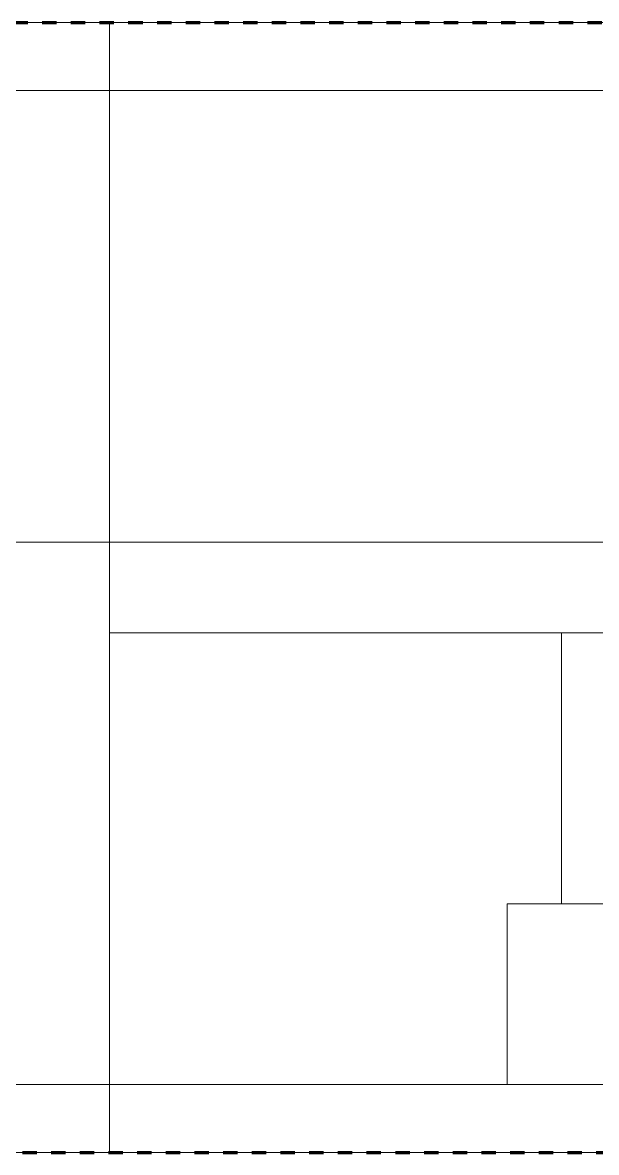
# Model space of a CAD drawing. Header units: millimetres. Extents: x -5300 to 98858, y -5196 to 93886.
# Drawn here: x 36310.7 to 36437.8, y 51375 to 51625 of the extents above; entities that cross this region are included whole.
import ezdxf

# ---------------------------------------------------------------- set-up
doc = ezdxf.new("R2010")
doc.units = ezdxf.units.MM
doc.linetypes.add('Штрих', pattern=[6.35, 3.175, -3.175])
doc.linetypes.add('Штрих_2_', pattern=[6.35, 3.175, -3.175])
for name, color, linetype, lineweight, true_color in [('_Разделитель помещений_', 4, 'Штрих', 70, 0x00ffff), ('Двери', 7, 'Continuous', 18, 0x7f7f7f), ('Обобщенные модели', 7, 'Continuous', 18, 0x7f7f7f), ('Стены', 7, 'Continuous', 18, 0x7f7f7f)]:
    doc.layers.add(name, color=color, linetype=linetype, lineweight=lineweight, true_color=true_color)

# ---------------------------------------------------------------- blocks, each defined once
blk = doc.blocks.new('СТВ_Перегородка_Кирпич 210165 - СТВ_Перегородка_Кирпич 2-248452-Подвал')
at = {"layer": 'Стены', "color": 254, "true_color": 0xd4d4d4}
blk.add_line((30200, 51510), (39030, 51510), dxfattribs=at)
blk = doc.blocks.new('СТВ_Перегородка_Кирпич 210165 - СТВ_Перегородка_Кирпич-248445-Подвал')
at = {"layer": 'Стены', "color": 254, "true_color": 0xd4d4d4}
for p, q in [((30420, 51625), (38930, 51625)), ((38930, 51625), (30420, 51625)), ((38930, 51625), (30420, 51625)), ((36330, 51625), (36330, 51625)), ((36330, 51625), (36330, 51610)), ((36330, 51610), (36330, 51625)), ((36330, 51625), (36950, 51625)), ((36330, 51610), (36330, 51625)), ((36950, 51625), (36330, 51625)), ((36330, 51625), (36330, 51610)), ((36330, 51625), (36950, 51625)), ((36950, 51625), (36330, 51625)), ((36330, 51625), (36330, 51625)), ((30320, 51610), (39030, 51610)), ((30320, 51610), (39030, 51610)), ((30320, 51610), (39030, 51610)), ((30420, 51610), (38930, 51610)), ((30420, 51610), (38930, 51610)), ((38930, 51610), (30420, 51610)), ((36330, 51610), (36330, 51610)), ((36330, 51610), (36950, 51610)), ((36950, 51610), (36330, 51610)), ((36330, 51610), (36330, 51610)), ((36950, 51610), (36330, 51610)), ((36330, 51610), (36950, 51610)), ((36330, 51610), (36330, 51610)), ((36330, 51610), (36330, 51510)), ((36330, 51510), (36330, 51610)), ((36330, 51610), (36950, 51610)), ((36330, 51510), (36330, 51610)), ((36950, 51610), (36330, 51610)), ((36330, 51610), (36330, 51510)), ((36330, 51610), (36330, 51610)), ((36330, 51610), (36950, 51610)), ((36950, 51610), (36330, 51610)), ((30200, 51510), (39150, 51510)), ((30200, 51510), (39150, 51510)), ((30200, 51510), (39150, 51510)), ((30320, 51510), (39030, 51510)), ((30320, 51510), (39030, 51510)), ((39030, 51510), (30320, 51510)), ((36330, 51510), (36330, 51510)), ((36330, 51510), (36950, 51510)), ((36950, 51510), (36330, 51510)), ((36330, 51510), (36330, 51510)), ((36950, 51510), (36330, 51510)), ((36330, 51510), (36950, 51510)), ((36330, 51510), (36330, 51510)), ((36330, 51510), (36330, 51390)), ((36330, 51390), (36330, 51510)), ((36330, 51510), (36950, 51510)), ((36330, 51390), (36330, 51510)), ((36950, 51510), (36330, 51510)), ((36330, 51510), (36330, 51390)), ((36330, 51510), (36330, 51510)), ((36330, 51510), (36950, 51510)), ((36950, 51510), (36330, 51510)), ((30200, 51390), (39150, 51390)), ((30200, 51390), (39150, 51390)), ((39150, 51390), (30200, 51390)), ((33870, 51390), (39030, 51390)), ((33870, 51390), (39030, 51390)), ((33870, 51390), (39030, 51390)), ((36330, 51390), (36330, 51390)), ((36330, 51390), (36950, 51390)), ((36950, 51390), (36330, 51390)), ((36330, 51390), (36330, 51390)), ((36950, 51390), (36330, 51390)), ((36330, 51390), (36950, 51390)), ((36330, 51390), (36330, 51390)), ((36330, 51390), (36330, 51375)), ((36330, 51375), (36330, 51390)), ((36330, 51390), (36950, 51390)), ((36330, 51375), (36330, 51390)), ((36950, 51390), (36330, 51390)), ((36330, 51390), (36330, 51375)), ((36330, 51390), (36330, 51390)), ((36330, 51390), (36950, 51390)), ((36950, 51390), (36330, 51390)), ((33870, 51375), (39030, 51375)), ((33870, 51375), (39030, 51375)), ((39030, 51375), (33870, 51375)), ((36330, 51375), (36330, 51375)), ((36330, 51375), (36950, 51375)), ((36950, 51375), (36330, 51375)), ((36330, 51375), (36330, 51375)), ((36950, 51375), (36330, 51375)), ((36330, 51375), (36950, 51375))]:
    blk.add_line(p, q, dxfattribs=at)
blk = doc.blocks.new('СТВ_Перегородка_Кирпич 210165 - СТВ_Перегородка_Кирпич 210165-248449-Подвал')
for name in ['СТВ_Перегородка_Кирпич 210165 - СТВ_Перегородка_Кирпич-248445-Подвал', 'СТВ_Перегородка_Кирпич 210165 - СТВ_Перегородка_Кирпич 2-248452-Подвал']:
    blk.add_blockref(name, (0, 0))
blk = doc.blocks.new('Дн-12 210230 - Дн-12-248454-Подвал')
at = {"layer": 'Двери', "color": 254, "true_color": 0xd4d4d4}
for p, q in [((36330, 51390), (36330, 51490)), ((36330, 51490), (36430, 51490)), ((36430, 51490), (36330, 51490)), ((36330, 51490), (36330, 51490)), ((36330, 51490), (36430, 51490)), ((36430, 51490), (36330, 51490)), ((36330, 51490), (36330, 51390)), ((36330, 51390), (36330, 51490)), ((36330, 51490), (36330, 51490)), ((36330, 51490), (36330, 51390)), ((36950, 51490), (36330, 51490)), ((36330, 51490), (36330, 51390)), ((36330, 51390), (36330, 51490)), ((36330, 51490), (36330, 51490)), ((36330, 51490), (36330, 51390)), ((36330, 51390), (36330, 51490)), ((36330, 51490), (36430, 51490)), ((36430, 51490), (36330, 51490)), ((36330, 51490), (36330, 51490)), ((36330, 51490), (36950, 51490)), ((36430, 51430), (36430, 51490)), ((36430, 51490), (36430, 51490)), ((36430, 51490), (36430, 51430)), ((36430, 51490), (36430, 51430)), ((36430, 51490), (36430, 51490)), ((36430, 51430), (36430, 51490)), ((36430, 51490), (36430, 51430)), ((36430, 51430), (36430, 51490)), ((36430, 51490), (36850, 51490)), ((36850, 51490), (36430, 51490)), ((36418, 51430), (36418, 51390)), ((36430, 51430), (36418, 51430)), ((36418, 51430), (36430, 51430)), ((36418, 51390), (36418, 51430)), ((36418, 51430), (36418, 51430)), ((36418, 51430), (36430, 51430)), ((36430, 51430), (36418, 51430)), ((36418, 51390), (36418, 51430)), ((36418, 51430), (36418, 51430)), ((36418, 51430), (36418, 51390)), ((36418, 51390), (36418, 51430)), ((36418, 51430), (36862, 51430)), ((36418, 51430), (36418, 51390)), ((36430, 51430), (36418, 51430)), ((36418, 51390), (36418, 51430)), ((36418, 51430), (36418, 51430)), ((36418, 51430), (36418, 51390)), ((36418, 51390), (36418, 51430)), ((36418, 51430), (36862, 51430)), ((36418, 51390), (36418, 51430)), ((36418, 51430), (36418, 51430)), ((36418, 51430), (36418, 51390)), ((36862, 51430), (36418, 51430)), ((36418, 51430), (36418, 51430)), ((36418, 51430), (36862, 51430)), ((36862, 51430), (36418, 51430)), ((36418, 51430), (36418, 51390)), ((36430, 51430), (36430, 51430)), ((36430, 51430), (36430, 51430)), ((36850, 51430), (36430, 51430)), ((36862, 51430), (36418, 51430)), ((36418, 51430), (36418, 51430)), ((36418, 51430), (36430, 51430)), ((36430, 51430), (36850, 51430)), ((36418, 51390), (36330, 51390)), ((36330, 51390), (36418, 51390)), ((36418, 51390), (36330, 51390)), ((36330, 51390), (36330, 51390)), ((36330, 51390), (36418, 51390)), ((36330, 51390), (36330, 51390)), ((36418, 51390), (36330, 51390)), ((36330, 51390), (36330, 51390)), ((36330, 51390), (36950, 51390)), ((36330, 51390), (36950, 51390)), ((36330, 51390), (36330, 51390)), ((36418, 51390), (36330, 51390)), ((36418, 51390), (36418, 51390)), ((36418, 51390), (36418, 51390)), ((36418, 51390), (36418, 51390)), ((36862, 51390), (36418, 51390)), ((36862, 51390), (36418, 51390)), ((36418, 51390), (36418, 51390)), ((36862, 51390), (36418, 51390)), ((36862, 51390), (36418, 51390)), ((36418, 51390), (36418, 51390)), ((36418, 51390), (36862, 51390)), ((36418, 51390), (36418, 51390)), ((36418, 51390), (36862, 51390))]:
    blk.add_line(p, q, dxfattribs=at)
blk = doc.blocks.new('Дн-12 210230 - Дн-12 210230-248458-Подвал')
blk.add_blockref('Дн-12 210230 - Дн-12-248454-Подвал', (0, 0))
blk = doc.blocks.new('ПОТ-4_4_1 244580 - ПОТ-4_4_1 244580-249968-Подвал')
at = {"layer": 'Обобщенные модели', "color": 254, "true_color": 0xd4d4d4}
for p, q in [((30420, 51610), (38930, 51610)), ((38930, 51610), (30420, 51610))]:
    blk.add_line(p, q, dxfattribs=at)

msp = doc.modelspace()

# ---------------------------------------------------------------- linework, layer by layer
at = {"layer": '_Разделитель помещений_', "color": 131, "linetype": 'Штрих_2_', "true_color": 0xaaffff}
for p, q in [((30435, 51625), (38915, 51625)), ((33885, 51375), (39015, 51375))]:
    msp.add_line(p, q, dxfattribs=at)

# ---------------------------------------------------------------- block references
at = {"layer": 'Двери', "color": 254, "true_color": 0xd4d4d4}
msp.add_blockref('Дн-12 210230 - Дн-12 210230-248458-Подвал', (0, 0), dxfattribs=at)
at = {"layer": 'Обобщенные модели', "color": 254, "true_color": 0xd4d4d4}
msp.add_blockref('ПОТ-4_4_1 244580 - ПОТ-4_4_1 244580-249968-Подвал', (0, 0), dxfattribs=at)
at = {"layer": 'Стены', "color": 254, "true_color": 0xd4d4d4}
msp.add_blockref('СТВ_Перегородка_Кирпич 210165 - СТВ_Перегородка_Кирпич 210165-248449-Подвал', (0, 0), dxfattribs=at)

doc.saveas('drawing.dxf')
